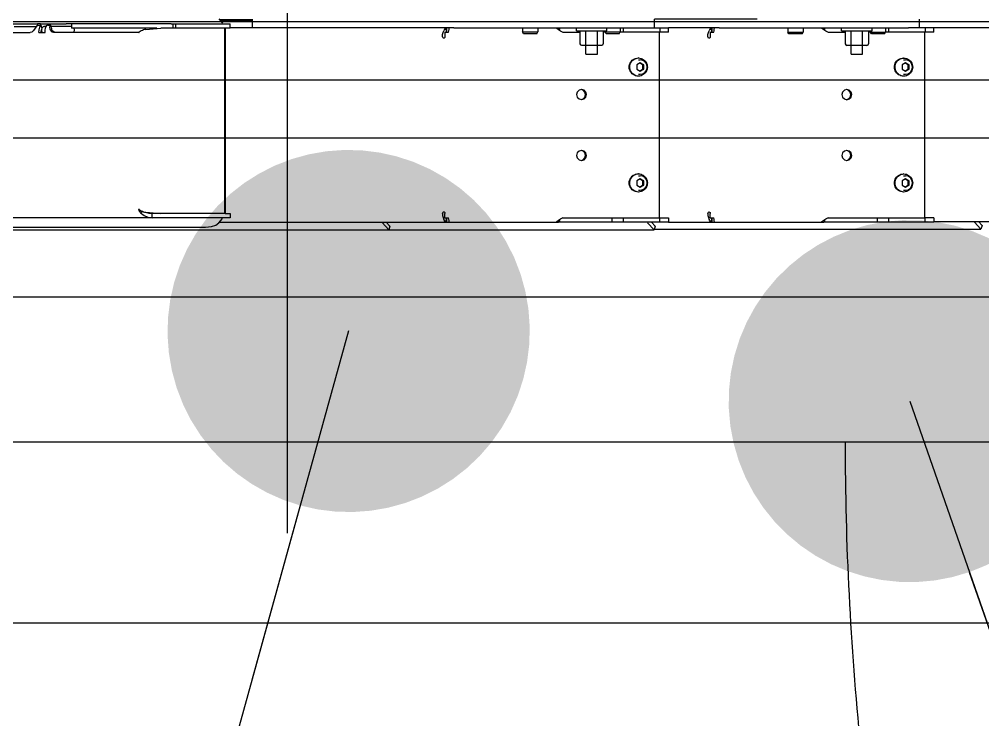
# Model space of a CAD drawing. Extents: x 1551 to 113148, y -1700 to 77018.
# Drawn here: x 13900 to 14565, y 21657 to 22140 of the extents above; entities that cross this region are included whole.
import ezdxf

# ---------------------------------------------------------------- set-up
doc = ezdxf.new("R2010")
doc.units = 0
doc.header["$LTSCALE"] = 500
doc.header["$MEASUREMENT"] = 0
doc.linetypes.add('CENTER', pattern=[3, 2.5, -0.25, 0, -0.25])
doc.linetypes.add('PHANTOM', pattern=[2.1, 1.25, -0.2, 0.125, -0.2, 0.125, -0.2])
doc.layers.get('0').update_dxf_attribs({"linetype": 'CONTINUOUS'})
doc.layers.add('M1CO1', color=1, linetype='CONTINUOUS')
doc.layers.add('SAFECO1', color=1, linetype='CONTINUOUS')
doc.styles.add('ROMANS', font='romans', dxfattribs={"height": 100})
doc.dimstyles.get("Standard").update_dxf_attribs({"dimtxt": 2, "dimasz": 2.5, "dimexe": 1, "dimexo": 1, "dimgap": 1, "dimtad": 1, "dimdsep": 46, "dimtxsty": 'ROMANS', "dimcen": 0, "dimclrd": 1, "dimclre": 1, "dimclrt": 2, "dimadec": 0, "dimazin": 0, "dimtfac": 1, "dimtmove": 2, "dimatfit": 3, "dimfxl": 1, "dimtvp": 100, "dimtolj": 1, "dimarcsym": 0})

# ---------------------------------------------------------------- blocks, each defined once
blk = doc.blocks.new('platform_top')
at = {"linetype": 'Continuous'}
for p, q in [((-10471.64, 3894.44), (-10470.85, 3897.04)), ((-10470.85, 3897.04), (-10466.3, 3892.08)), ((-10245.26, 3897.04), (-10470.85, 3897.04)), ((-10246.05, 3894.86), (-10245.26, 3897.46)), ((-10245.26, 3897.46), (-10240.71, 3892.5)), ((-10062.18, 3897.46), (-10245.26, 3897.46)), ((-10062.97, 3894.84), (-10062.18, 3897.44)), ((-10062.18, 3897.44), (-10057.63, 3892.48)), ((-8299.62, 3897.44), (-10062.18, 3897.44)), ((-10438.35, 3891.68), (-10642.3, 3891.68)), ((-10471.64, 3894.44), (-10469.11, 3891.68)), ((-10438.35, 3889.09), (-10438.35, 3892.09)), ((-10438.34, 3892.09), (-10362.5, 3892.09)), ((-10432.37, 3892.09), (-10432.37, 3889.09)), ((-10407.02, 3889.09), (-10407.02, 3892.09)), ((-10399.12, 3889.09), (-10399.12, 3892.09)), ((-10365.44, 3889.09), (-10364.09, 3889.96)), ((-10363.21, 3891.1), (-10362.5, 3892.09)), ((-10360.91, 3892.09), (-10362.5, 3892.09)), ((-10362.34, 3891.1), (-10360.91, 3892.09)), ((-10255.27, 3892.1), (-10360.91, 3892.09)), ((-10286.65, 3890.1), (-10286.42, 3889.1)), ((-10285.16, 3889.4), (-10285.16, 3892.1)), ((-10284.96, 3889.4), (-10284.55, 3891.8)), ((-10284.55, 3891.8), (-10284.06, 3891.42)), ((-10284.06, 3891.42), (-10283.61, 3890.88)), ((-10283.61, 3890.88), (-10283.21, 3890.21)), ((-10282.74, 3888.99), (-10283.21, 3890.21)), ((-10255.27, 3889.08), (-10255.27, 3892.08)), ((-10255.26, 3892.08), (-10179.42, 3892.08)), ((-10249.28, 3892.08), (-10249.28, 3889.08)), ((-10246.05, 3894.86), (-10243.5, 3892.08)), ((-10223.94, 3889.08), (-10223.94, 3892.08)), ((-10216.03, 3889.08), (-10216.03, 3892.08)), ((-10182.36, 3889.08), (-10181.01, 3889.94)), ((-10180.13, 3891.08), (-10179.42, 3892.08)), ((-10177.83, 3892.08), (-10179.42, 3892.08)), ((-10179.25, 3891.08), (-10177.83, 3892.08)), ((-9945.41, 3892.08), (-10177.83, 3892.08)), ((-10103.56, 3890.08), (-10103.34, 3889.08)), ((-10102.08, 3889.38), (-10102.08, 3892.08)), ((-10101.88, 3889.38), (-10101.46, 3891.79)), ((-10101.46, 3891.79), (-10100.98, 3891.4)), ((-10100.98, 3891.4), (-10100.52, 3890.86)), ((-10100.52, 3890.86), (-10100.13, 3890.19)), ((-10099.66, 3888.97), (-10100.13, 3890.19)), ((-10062.97, 3894.84), (-10060.44, 3892.08)), ((-9944.96, 3892.65), (-9947.35, 3889.58)), ((-8420.59, 3895.58), (-9935.66, 3895.58)), ((-10438.34, 3889.09), (-10431.89, 3889.09)), ((-10365.44, 3889.09), (-10431.89, 3889.09)), ((-10431.89, 3761.09), (-10431.89, 3889.09)), ((-10284.04, 3889.1), (-10286.42, 3889.1)), ((-10284.04, 3889.1), (-10284.04, 3886.1)), ((-10283.88, 3885.51), (-10284.04, 3886.1)), ((-10282.44, 3887.59), (-10282.74, 3888.99)), ((-10282.34, 3886.1), (-10282.44, 3887.59)), ((-10248.81, 3889.08), (-10255.26, 3889.08)), ((-10248.81, 3761.08), (-10248.81, 3889.08)), ((-10182.36, 3889.08), (-10248.81, 3889.08)), ((-10100.96, 3889.08), (-10103.34, 3889.08)), ((-10100.96, 3889.08), (-10100.96, 3886.08)), ((-10100.8, 3885.49), (-10100.96, 3886.08)), ((-10099.36, 3887.57), (-10099.66, 3888.97)), ((-10099.26, 3886.08), (-10099.36, 3887.57)), ((-9952.64, 3886.18), (-9952.64, 3889.18)), ((-9952.64, 3889.18), (-8365.33, 3889.18)), ((-9949.28, 3886.18), (-9952.64, 3886.18)), ((-9949.23, 3758.18), (-9949.23, 3886.18)), ((-9949.23, 3886.18), (-9948.86, 3886.18)), ((-9948.86, 3758.18), (-9948.86, 3886.18)), ((-9948.86, 3886.18), (-9904.93, 3886.18)), ((-9904.93, 3886.18), (-9898.91, 3886.18)), ((-9894.47, 3885.27), (-9904.93, 3886.18)), ((-9898.91, 3889.18), (-9898.91, 3886.18)), ((-9896.02, 3888.75), (-9898.91, 3889.18)), ((-9896.6, 3885.96), (-9898.91, 3886.18)), ((-9894.38, 3885.36), (-9896.6, 3885.96)), ((-9893.29, 3887.54), (-9896.02, 3888.75)), ((-9893.67, 3885.14), (-9894.47, 3885.27)), ((-9890.88, 3885.71), (-9893.29, 3887.54)), ((-9890.88, 3885.71), (-9892.16, 3884.58)), ((-9891.35, 3884.24), (-9892.16, 3884.57)), ((-9890.88, 3885.71), (-9890.42, 3884.9)), ((-9890.42, 3884.9), (-9890.03, 3884.05)), ((-9890.03, 3884.05), (-9889.71, 3883.18)), ((-10417.5, 3870.09), (-10418.74, 3870.09)), ((-10417.64, 3871.34), (-10417.28, 3871.34)), ((-10415.11, 3870.78), (-10414.34, 3870.35)), ((-10234.42, 3870.08), (-10235.66, 3870.08)), ((-10234.55, 3871.33), (-10234.19, 3871.33)), ((-10232.02, 3870.76), (-10231.26, 3870.33)), ((-10423.66, 3864.21), (-10423.73, 3865.09)), ((-10423.25, 3867.01), (-10423.62, 3865.09)), ((-10418.85, 3867.98), (-10421.29, 3866.54)), ((-10421.29, 3866.54), (-10421.29, 3863.65)), ((-10420.61, 3866.54), (-10421.29, 3866.54)), ((-10421.29, 3863.65), (-10418.85, 3862.21)), ((-10420.61, 3863.65), (-10421.29, 3863.65)), ((-10418.51, 3867.78), (-10420.61, 3866.54)), ((-10420.61, 3866.54), (-10420.61, 3863.65)), ((-10420.61, 3863.65), (-10418.51, 3862.41)), ((-10416.42, 3866.54), (-10418.85, 3867.98)), ((-10418.85, 3862.21), (-10416.42, 3863.65)), ((-10416.42, 3863.65), (-10416.42, 3866.54)), ((-10240.58, 3864.19), (-10240.64, 3865.08)), ((-10240.17, 3866.99), (-10240.54, 3865.08)), ((-10235.77, 3867.96), (-10238.21, 3866.52)), ((-10238.21, 3866.52), (-10238.21, 3863.63)), ((-10237.53, 3866.52), (-10238.21, 3866.52)), ((-10238.21, 3863.63), (-10235.77, 3862.19)), ((-10237.53, 3863.63), (-10238.21, 3863.63)), ((-10235.43, 3867.76), (-10237.53, 3866.52)), ((-10237.53, 3866.52), (-10237.53, 3863.63)), ((-10237.53, 3863.63), (-10235.43, 3862.39)), ((-10233.33, 3866.52), (-10235.77, 3867.96)), ((-10235.77, 3862.19), (-10233.33, 3863.63)), ((-10233.33, 3863.63), (-10233.33, 3866.52)), ((-10417.5, 3860.09), (-10418.74, 3860.09)), ((-10417.64, 3858.84), (-10417.28, 3858.84)), ((-10414.75, 3859.41), (-10415.56, 3859.1)), ((-10414.34, 3859.84), (-10415.11, 3859.41)), ((-10234.42, 3860.08), (-10235.66, 3860.08)), ((-10234.55, 3858.83), (-10234.19, 3858.83)), ((-10231.66, 3859.39), (-10232.48, 3859.08)), ((-10231.26, 3859.82), (-10232.02, 3859.39)), ((-10376.6, 3849.13), (-10378.3, 3849.6)), ((-10375.35, 3847.85), (-10376.6, 3849.13)), ((-10193.51, 3849.11), (-10195.22, 3849.58)), ((-10192.27, 3847.83), (-10193.51, 3849.11)), ((-10376.6, 3807.13), (-10378.3, 3807.6)), ((-10375.35, 3805.85), (-10376.6, 3807.13)), ((-10193.51, 3807.11), (-10195.22, 3807.58)), ((-10192.27, 3805.83), (-10193.51, 3807.11)), ((-10417.5, 3790.09), (-10418.74, 3790.09)), ((-10417.64, 3791.34), (-10417.28, 3791.34)), ((-10415.11, 3790.78), (-10414.34, 3790.35)), ((-10234.42, 3790.08), (-10235.66, 3790.08)), ((-10234.55, 3791.33), (-10234.19, 3791.33)), ((-10232.02, 3790.76), (-10231.26, 3790.33)), ((-10423.66, 3784.21), (-10423.73, 3785.09)), ((-10423.25, 3787.01), (-10423.62, 3785.09)), ((-10418.85, 3787.98), (-10421.29, 3786.54)), ((-10421.29, 3786.54), (-10421.29, 3783.65)), ((-10420.61, 3786.54), (-10421.29, 3786.54)), ((-10421.29, 3783.65), (-10418.85, 3782.21)), ((-10420.61, 3783.65), (-10421.29, 3783.65)), ((-10418.51, 3787.78), (-10420.61, 3786.54)), ((-10420.61, 3786.54), (-10420.61, 3783.65)), ((-10420.61, 3783.65), (-10418.51, 3782.41)), ((-10416.42, 3786.54), (-10418.85, 3787.98)), ((-10418.85, 3782.21), (-10416.42, 3783.65)), ((-10416.42, 3783.65), (-10416.42, 3786.54)), ((-10240.58, 3784.19), (-10240.64, 3785.08)), ((-10240.17, 3786.99), (-10240.54, 3785.08)), ((-10235.77, 3787.96), (-10238.21, 3786.52)), ((-10238.21, 3786.52), (-10238.21, 3783.63)), ((-10237.53, 3786.52), (-10238.21, 3786.52)), ((-10238.21, 3783.63), (-10235.77, 3782.19)), ((-10237.53, 3783.63), (-10238.21, 3783.63)), ((-10235.43, 3787.76), (-10237.53, 3786.52)), ((-10237.53, 3786.52), (-10237.53, 3783.63)), ((-10237.53, 3783.63), (-10235.43, 3782.39)), ((-10233.33, 3786.52), (-10235.77, 3787.96)), ((-10235.77, 3782.19), (-10233.33, 3783.63)), ((-10233.33, 3783.63), (-10233.33, 3786.52)), ((-10417.5, 3780.09), (-10418.74, 3780.09)), ((-10417.64, 3778.84), (-10417.28, 3778.84)), ((-10414.75, 3779.41), (-10415.56, 3779.1)), ((-10414.34, 3779.84), (-10415.11, 3779.41)), ((-10234.42, 3780.08), (-10235.66, 3780.08)), ((-10234.55, 3778.83), (-10234.19, 3778.83)), ((-10231.66, 3779.39), (-10232.48, 3779.08)), ((-10231.26, 3779.82), (-10232.02, 3779.39)), ((-10392.2, 3770.1), (-10378.27, 3770.1)), ((-10392.13, 3770.1), (-10392.04, 3770.1)), ((-10389.2, 3776.1), (-10389.2, 3760.1)), ((-10381.2, 3776.1), (-10389.2, 3776.1)), ((-10381.2, 3776.1), (-10381.2, 3760.1)), ((-10378.27, 3770.1), (-10378.35, 3770.1)), ((-10378.27, 3770.1), (-10378.2, 3770.1)), ((-10195.12, 3770.08), (-10209.12, 3770.08)), ((-10206.12, 3776.08), (-10206.12, 3760.08)), ((-10198.12, 3776.08), (-10206.12, 3776.08)), ((-10198.12, 3776.08), (-10198.12, 3760.08)), ((-10393.2, 3760.1), (-10393.2, 3769.1)), ((-10377.2, 3760.1), (-10377.2, 3769.1)), ((-10284.04, 3761.1), (-10284.04, 3764.1)), ((-10283.45, 3765.05), (-10283.19, 3765.09)), ((-10282.51, 3764.68), (-10282.34, 3764.1)), ((-10282.34, 3764.1), (-10282.44, 3762.6)), ((-10210.12, 3760.08), (-10210.12, 3769.08)), ((-10194.12, 3760.08), (-10194.12, 3769.08)), ((-10100.96, 3761.08), (-10100.96, 3764.08)), ((-10100.37, 3765.03), (-10100.11, 3765.07)), ((-10099.42, 3764.66), (-10099.26, 3764.08)), ((-10099.26, 3764.08), (-10099.36, 3762.58)), ((-10428.54, 3757.68), (-10625.68, 3757.68)), ((-10438.35, 3761.09), (-10438.35, 3758.09)), ((-10438.34, 3761.09), (-10431.89, 3761.09)), ((-10438.34, 3758.09), (-10420.94, 3758.09)), ((-10432.37, 3758.09), (-10432.37, 3761.09)), ((-10431.89, 3761.09), (-10405.02, 3761.09)), ((-10428.54, 3758.09), (-10428.54, 3752.09)), ((-10311.49, 3758.09), (-10420.94, 3758.09)), ((-10407.02, 3758.09), (-10407.02, 3761.09)), ((-10404.33, 3762.1), (-10405.02, 3760.9)), ((-10405.02, 3758.09), (-10405.02, 3760.9)), ((-10394.52, 3760.9), (-10405.02, 3760.9)), ((-10404.33, 3762.1), (-10395.21, 3762.1)), ((-10395.7, 3760.1), (-10395.7, 3758.09)), ((-10374.7, 3760.1), (-10395.7, 3760.1)), ((-10395.21, 3762.1), (-10394.52, 3760.9)), ((-10394.52, 3761.09), (-10393.2, 3761.09)), ((-10394.52, 3760.1), (-10394.52, 3760.9)), ((-10365.44, 3761.09), (-10377.2, 3761.09)), ((-10374.7, 3760.1), (-10374.7, 3758.09)), ((-10364.09, 3760.23), (-10365.44, 3761.09)), ((-10362.5, 3758.09), (-10363.21, 3759.1)), ((-10347.35, 3762.1), (-10348.04, 3760.9)), ((-10348.04, 3758.09), (-10348.04, 3760.9)), ((-10337.54, 3760.9), (-10348.04, 3760.9)), ((-10347.35, 3762.1), (-10338.24, 3762.1)), ((-10338.24, 3762.1), (-10337.54, 3760.9)), ((-10337.54, 3758.09), (-10337.54, 3760.9)), ((-10290.22, 3758.09), (-10311.49, 3758.09)), ((-10290.22, 3758.09), (-10255.26, 3758.09)), ((-10286.84, 3759.1), (-10287.01, 3758.09)), ((-10284.04, 3761.1), (-10286.42, 3761.1)), ((-10285.16, 3758.09), (-10285.16, 3760.79)), ((-10284.55, 3758.39), (-10284.96, 3760.79)), ((-10284.55, 3758.39), (-10284.06, 3758.77)), ((-10284.06, 3758.77), (-10283.61, 3759.31)), ((-10283.61, 3759.31), (-10283.21, 3759.98)), ((-10282.74, 3761.2), (-10283.21, 3759.98)), ((-10282.44, 3762.6), (-10282.74, 3761.2)), ((-10255.27, 3761.08), (-10255.27, 3758.08)), ((-10255.26, 3761.08), (-10248.81, 3761.08)), ((-10237.86, 3758.08), (-10255.26, 3758.08)), ((-10249.28, 3758.08), (-10249.28, 3761.08)), ((-10248.81, 3761.08), (-10221.94, 3761.08)), ((-10245.45, 3758.08), (-10245.45, 3752.08)), ((-10128.41, 3758.08), (-10237.86, 3758.08)), ((-10223.94, 3758.08), (-10223.94, 3761.08)), ((-10221.25, 3762.08), (-10221.94, 3760.88)), ((-10221.94, 3758.08), (-10221.94, 3760.88)), ((-10211.44, 3760.88), (-10221.94, 3760.88)), ((-10221.25, 3762.08), (-10212.13, 3762.08)), ((-10212.62, 3760.08), (-10212.62, 3758.08)), ((-10191.62, 3760.08), (-10212.62, 3760.08)), ((-10212.13, 3762.08), (-10211.44, 3760.88)), ((-10211.44, 3761.08), (-10210.12, 3761.08)), ((-10211.44, 3760.08), (-10211.44, 3760.88)), ((-10182.36, 3761.08), (-10194.12, 3761.08)), ((-10191.62, 3760.08), (-10191.62, 3758.08)), ((-10181.01, 3760.21), (-10182.36, 3761.08)), ((-10179.42, 3758.08), (-10180.13, 3759.08)), ((-10164.27, 3762.08), (-10164.96, 3760.88)), ((-10164.96, 3758.08), (-10164.96, 3760.88)), ((-10154.46, 3760.88), (-10164.96, 3760.88)), ((-10164.27, 3762.08), (-10155.16, 3762.08)), ((-10155.16, 3762.08), (-10154.46, 3760.88)), ((-10154.46, 3758.08), (-10154.46, 3760.88)), ((-10107.14, 3758.08), (-10128.41, 3758.08)), ((-10107.14, 3758.08), (-9968.08, 3758.08)), ((-10103.76, 3759.08), (-10103.93, 3758.08)), ((-10100.96, 3761.08), (-10103.34, 3761.08)), ((-10102.08, 3758.08), (-10102.08, 3760.77)), ((-10101.46, 3758.37), (-10101.88, 3760.77)), ((-10101.46, 3758.37), (-10100.98, 3758.75)), ((-10100.98, 3758.75), (-10100.52, 3759.29)), ((-10100.52, 3759.29), (-10100.13, 3759.97)), ((-10099.66, 3761.18), (-10100.13, 3759.97)), ((-10099.36, 3762.58), (-10099.66, 3761.18)), ((-9968.08, 3758.08), (-9968.08, 3752.08)), ((-9968.08, 3758.08), (-9952.64, 3758.08)), ((-9952.64, 3758.18), (-9952.64, 3755.18)), ((-9952.64, 3758.18), (-9949.28, 3758.18)), ((-9949.23, 3758.18), (-9948.86, 3758.18)), ((-9948.86, 3758.18), (-9904.93, 3758.18)), ((-9915.19, 3758.18), (-9915.19, 3755.18)), ((-9913.42, 3758.18), (-9913.42, 3755.18)), ((-9894.47, 3759.08), (-9904.93, 3758.18)), ((-9902.19, 3758.18), (-9843.5, 3758.18)), ((-9890.59, 3760.52), (-9889.91, 3761.01)), ((-9889.71, 3761.18), (-9889.91, 3761.18)), ((-9889.71, 3761.18), (-9830.91, 3761.18)), ((-9843.5, 3758.18), (-9843.31, 3758.18)), ((-9843.31, 3755.18), (-9843.31, 3758.18)), ((-9842.96, 3756.98), (-9829.13, 3756.98)), ((-9829.72, 3758.84), (-9829.74, 3758.73)), ((-9829.7, 3759.58), (-9829.72, 3758.84)), ((-9828.39, 3757.57), (-9828.84, 3756.32)), ((-9825.94, 3756.98), (-9824.68, 3756.98)), ((-9820.74, 3761.18), (-9824.98, 3761.18)), ((-9822.77, 3760.56), (-9823.02, 3761.04)), ((-9822.59, 3759.52), (-9822.89, 3758.88)), ((-9822.08, 3756.2), (-9822.8, 3758.34)), ((-9822.39, 3760.31), (-9822.59, 3759.52)), ((-9822.33, 3761.18), (-9822.39, 3760.31)), ((-9821.34, 3757.65), (-9822.04, 3756.33)), ((-9820.89, 3759.32), (-9821.34, 3757.65)), ((-9820.74, 3761.18), (-9820.89, 3759.32)), ((-9819.5, 3756.32), (-9818.6, 3757.57)), ((-9803.57, 3757.18), (-9818.89, 3757.18)), ((-9802.08, 3761.18), (-9814.8, 3761.18)), ((-10316.48, 3752.1), (-10245.45, 3752.1)), ((-9945.75, 3752.71), (-9968.08, 3752.71)), ((-9945.44, 3752.32), (-9968.08, 3752.32)), ((-9915.19, 3755.18), (-9952.64, 3755.18)), ((-9944.96, 3751.7), (-9947.35, 3754.77)), ((-9911.92, 3755.18), (-9915.19, 3755.18)), ((-9911.92, 3755.18), (-9843.5, 3755.18)), ((-9843.31, 3755.18), (-9843.5, 3755.18)), ((-9843.31, 3755.18), (-9841.81, 3755.18)), ((-9841.81, 3755.18), (-9841.25, 3755.18)), ((-9841.25, 3755.18), (-9839.56, 3755.18)), ((-9822.13, 3755.18), (-9839.56, 3755.18)), ((-9826.79, 3756.11), (-9828.67, 3756.11)), ((-9821.94, 3755.18), (-9822.13, 3755.18)), ((-9821.94, 3755.18), (-9821.94, 3756.2)), ((-9820, 3756.11), (-9821.88, 3756.11)), ((-9821.88, 3755.18), (-9820.44, 3755.18)), ((-9820.44, 3755.18), (-9819.88, 3755.18)), ((-9802.71, 3755.18), (-9819.88, 3755.18))]:
    blk.add_line(p, q, dxfattribs=at)
at = {"linetype": 'CENTER'}
blk.add_lwpolyline([(-9992.12, 1356.61), (-9992.12, 4178.53)], dxfattribs=at)
at = {"linetype": 'Continuous'}
for points in [[(-10364.09, 3889.96), (-10363.88, 3890.1), (-10362.34, 3891.1)], [(-10287.01, 3892.1), (-10286.84, 3891.1), (-10286.65, 3890.1)], [(-10284.56, 3891.81), (-10284.69, 3891.96), (-10284.89, 3892.06), (-10285.16, 3892.1)], [(-10181.01, 3889.94), (-10180.8, 3890.08), (-10179.25, 3891.08)], [(-10103.93, 3892.08), (-10103.76, 3891.08), (-10103.56, 3890.08)], [(-10101.48, 3891.79), (-10101.6, 3891.94), (-10101.81, 3892.04), (-10102.08, 3892.08)], [(-9935.66, 3895.58), (-9939.74, 3895.24), (-9942.91, 3894.24), (-9944.96, 3892.65)], [(-10283.19, 3885.1), (-10283.45, 3885.14), (-10283.88, 3885.51)], [(-10282.34, 3886.1), (-10282.51, 3885.51), (-10282.93, 3885.14), (-10283.19, 3885.1)], [(-10100.11, 3885.08), (-10100.37, 3885.13), (-10100.8, 3885.49)], [(-10099.26, 3886.08), (-10099.42, 3885.49), (-10099.85, 3885.13), (-10100.11, 3885.08)], [(-9892.16, 3884.57), (-9892.89, 3884.91), (-9893.67, 3885.14)], [(-9889.91, 3883.35), (-9890.59, 3883.83), (-9891.35, 3884.24)], [(-9889.91, 3883.35), (-9889.84, 3883.29), (-9889.77, 3883.23), (-9889.71, 3883.18)], [(-10423.73, 3865.09), (-10423.66, 3865.98), (-10423.48, 3866.86), (-10423.18, 3867.69), (-10422.76, 3868.47), (-10422.24, 3869.19), (-10421.62, 3869.82), (-10420.93, 3870.35), (-10420.17, 3870.78), (-10419.35, 3871.09), (-10418.5, 3871.28), (-10417.64, 3871.34)], [(-10418.74, 3870.09), (-10420.61, 3869.72), (-10422.19, 3868.63), (-10423.25, 3867.01)], [(-10417.64, 3871.34), (-10416.77, 3871.28), (-10415.92, 3871.09), (-10415.11, 3870.78)], [(-10417.28, 3871.34), (-10416.41, 3871.28), (-10415.56, 3871.09), (-10414.75, 3870.78)], [(-10414.75, 3870.78), (-10413.98, 3870.35), (-10413.29, 3869.82), (-10412.67, 3869.19), (-10412.15, 3868.47), (-10411.74, 3867.69), (-10411.43, 3866.86), (-10411.25, 3865.98), (-10411.19, 3865.09)], [(-10414.34, 3870.35), (-10413.65, 3869.82), (-10413.03, 3869.19), (-10412.51, 3868.47), (-10412.1, 3867.69), (-10411.79, 3866.86), (-10411.61, 3865.98), (-10411.55, 3865.09)], [(-10240.64, 3865.08), (-10240.58, 3865.97), (-10240.4, 3866.84), (-10240.09, 3867.67), (-10239.68, 3868.46), (-10239.16, 3869.17), (-10238.54, 3869.8), (-10237.85, 3870.33), (-10237.08, 3870.76), (-10236.27, 3871.07), (-10235.42, 3871.26), (-10234.55, 3871.33)], [(-10235.66, 3870.08), (-10237.52, 3869.7), (-10239.11, 3868.61), (-10240.17, 3866.99)], [(-10234.55, 3871.33), (-10233.69, 3871.26), (-10232.84, 3871.07), (-10232.02, 3870.76)], [(-10234.19, 3871.33), (-10233.33, 3871.26), (-10232.48, 3871.07), (-10231.66, 3870.76)], [(-10231.66, 3870.76), (-10230.9, 3870.33), (-10230.21, 3869.8), (-10229.59, 3869.17), (-10229.07, 3868.46), (-10228.66, 3867.67), (-10228.35, 3866.84), (-10228.17, 3865.97), (-10228.1, 3865.08)], [(-10231.26, 3870.33), (-10230.57, 3869.8), (-10229.95, 3869.17), (-10229.43, 3868.46), (-10229.02, 3867.67), (-10228.71, 3866.84), (-10228.53, 3865.97), (-10228.46, 3865.08)], [(-10417.64, 3858.84), (-10418.5, 3858.91), (-10419.35, 3859.1), (-10420.17, 3859.41), (-10420.93, 3859.84), (-10421.62, 3860.37), (-10422.24, 3861), (-10422.76, 3861.72), (-10423.18, 3862.5), (-10423.48, 3863.33), (-10423.66, 3864.21)], [(-10423.62, 3865.09), (-10423.25, 3863.18), (-10422.19, 3861.56), (-10420.61, 3860.47), (-10418.74, 3860.09)], [(-10411.19, 3865.09), (-10411.25, 3864.21), (-10411.43, 3863.33), (-10411.74, 3862.5), (-10412.15, 3861.72), (-10412.67, 3861), (-10413.29, 3860.37), (-10413.98, 3859.84), (-10414.75, 3859.41)], [(-10411.55, 3865.09), (-10411.61, 3864.21), (-10411.79, 3863.33), (-10412.1, 3862.5), (-10412.51, 3861.72), (-10413.03, 3861), (-10413.65, 3860.37), (-10414.34, 3859.84)], [(-10234.55, 3858.83), (-10235.42, 3858.89), (-10236.27, 3859.08), (-10237.08, 3859.39), (-10237.85, 3859.82), (-10238.54, 3860.35), (-10239.16, 3860.98), (-10239.68, 3861.7), (-10240.09, 3862.48), (-10240.4, 3863.32), (-10240.58, 3864.19)], [(-10240.54, 3865.08), (-10240.17, 3863.16), (-10239.11, 3861.54), (-10237.52, 3860.46), (-10235.66, 3860.08)], [(-10228.1, 3865.08), (-10228.17, 3864.19), (-10228.35, 3863.32), (-10228.66, 3862.48), (-10229.07, 3861.7), (-10229.59, 3860.98), (-10230.21, 3860.35), (-10230.9, 3859.82), (-10231.66, 3859.39)], [(-10228.46, 3865.08), (-10228.53, 3864.19), (-10228.71, 3863.32), (-10229.02, 3862.48), (-10229.43, 3861.7), (-10229.95, 3860.98), (-10230.57, 3860.35), (-10231.26, 3859.82)], [(-10415.11, 3859.41), (-10415.92, 3859.1), (-10416.77, 3858.91), (-10417.64, 3858.84)], [(-10415.56, 3859.1), (-10416.41, 3858.91), (-10417.28, 3858.84)], [(-10232.02, 3859.39), (-10232.84, 3859.08), (-10233.69, 3858.89), (-10234.55, 3858.83)], [(-10232.48, 3859.08), (-10233.33, 3858.89), (-10234.19, 3858.83)], [(-10381.26, 3847.85), (-10381.71, 3846.1), (-10381.26, 3844.35)], [(-10378.3, 3849.6), (-10380.01, 3849.13), (-10381.26, 3847.85)], [(-10381.26, 3844.35), (-10380.01, 3843.06), (-10378.3, 3842.6)], [(-10380.58, 3847.85), (-10381.04, 3846.1), (-10380.58, 3844.35)], [(-10377.96, 3849.5), (-10379.33, 3849.13), (-10380.58, 3847.85)], [(-10380.58, 3844.35), (-10379.33, 3843.06), (-10377.96, 3842.69)], [(-10378.3, 3842.6), (-10376.6, 3843.06), (-10375.35, 3844.35)], [(-10375.35, 3844.35), (-10374.89, 3846.1), (-10375.35, 3847.85)], [(-10198.17, 3847.83), (-10198.63, 3846.08), (-10198.17, 3844.33)], [(-10195.22, 3849.58), (-10196.93, 3849.11), (-10198.17, 3847.83)], [(-10198.17, 3844.33), (-10196.93, 3843.05), (-10195.22, 3842.58)], [(-10197.5, 3847.83), (-10197.96, 3846.08), (-10197.5, 3844.33)], [(-10194.88, 3849.48), (-10196.25, 3849.11), (-10197.5, 3847.83)], [(-10197.5, 3844.33), (-10196.25, 3843.05), (-10194.88, 3842.67)], [(-10195.22, 3842.58), (-10193.51, 3843.05), (-10192.27, 3844.33)], [(-10192.27, 3844.33), (-10191.81, 3846.08), (-10192.27, 3847.83)], [(-10381.26, 3805.85), (-10381.71, 3804.1), (-10381.26, 3802.35)], [(-10378.3, 3807.6), (-10380.01, 3807.13), (-10381.26, 3805.85)], [(-10380.58, 3805.85), (-10381.04, 3804.1), (-10380.58, 3802.35)], [(-10377.96, 3807.5), (-10379.33, 3807.13), (-10380.58, 3805.85)], [(-10375.35, 3802.35), (-10374.89, 3804.1), (-10375.35, 3805.85)], [(-10198.17, 3805.83), (-10198.63, 3804.08), (-10198.17, 3802.33)], [(-10195.22, 3807.58), (-10196.93, 3807.11), (-10198.17, 3805.83)], [(-10197.5, 3805.83), (-10197.96, 3804.08), (-10197.5, 3802.33)], [(-10194.88, 3807.48), (-10196.25, 3807.11), (-10197.5, 3805.83)], [(-10192.27, 3802.33), (-10191.81, 3804.08), (-10192.27, 3805.83)], [(-10381.26, 3802.35), (-10380.01, 3801.06), (-10378.3, 3800.6)], [(-10380.58, 3802.35), (-10379.33, 3801.06), (-10377.96, 3800.69)], [(-10378.3, 3800.6), (-10376.6, 3801.06), (-10375.35, 3802.35)], [(-10198.17, 3802.33), (-10196.93, 3801.05), (-10195.22, 3800.58)], [(-10197.5, 3802.33), (-10196.25, 3801.05), (-10194.88, 3800.67)], [(-10195.22, 3800.58), (-10193.51, 3801.05), (-10192.27, 3802.33)], [(-10423.73, 3785.09), (-10423.66, 3785.98), (-10423.48, 3786.86), (-10423.18, 3787.69), (-10422.76, 3788.47), (-10422.24, 3789.19), (-10421.62, 3789.82), (-10420.93, 3790.35), (-10420.17, 3790.78), (-10419.35, 3791.09), (-10418.5, 3791.28), (-10417.64, 3791.34)], [(-10418.74, 3790.09), (-10420.61, 3789.72), (-10422.19, 3788.63), (-10423.25, 3787.01)], [(-10417.64, 3791.34), (-10416.77, 3791.28), (-10415.92, 3791.09), (-10415.11, 3790.78)], [(-10417.28, 3791.34), (-10416.41, 3791.28), (-10415.56, 3791.09), (-10414.75, 3790.78)], [(-10414.75, 3790.78), (-10413.98, 3790.35), (-10413.29, 3789.82), (-10412.67, 3789.19), (-10412.15, 3788.47), (-10411.74, 3787.69), (-10411.43, 3786.86), (-10411.25, 3785.98), (-10411.19, 3785.09)], [(-10414.34, 3790.35), (-10413.65, 3789.82), (-10413.03, 3789.19), (-10412.51, 3788.47), (-10412.1, 3787.69), (-10411.79, 3786.86), (-10411.61, 3785.98), (-10411.55, 3785.09)], [(-10240.64, 3785.08), (-10240.58, 3785.97), (-10240.4, 3786.84), (-10240.09, 3787.67), (-10239.68, 3788.46), (-10239.16, 3789.17), (-10238.54, 3789.8), (-10237.85, 3790.33), (-10237.08, 3790.76), (-10236.27, 3791.07), (-10235.42, 3791.26), (-10234.55, 3791.33)], [(-10235.66, 3790.08), (-10237.52, 3789.7), (-10239.11, 3788.61), (-10240.17, 3786.99)], [(-10234.55, 3791.33), (-10233.69, 3791.26), (-10232.84, 3791.07), (-10232.02, 3790.76)], [(-10234.19, 3791.33), (-10233.33, 3791.26), (-10232.48, 3791.07), (-10231.66, 3790.76)], [(-10231.66, 3790.76), (-10230.9, 3790.33), (-10230.21, 3789.8), (-10229.59, 3789.17), (-10229.07, 3788.46), (-10228.66, 3787.67), (-10228.35, 3786.84), (-10228.17, 3785.97), (-10228.1, 3785.08)], [(-10231.26, 3790.33), (-10230.57, 3789.8), (-10229.95, 3789.17), (-10229.43, 3788.46), (-10229.02, 3787.67), (-10228.71, 3786.84), (-10228.53, 3785.97), (-10228.46, 3785.08)], [(-10417.64, 3778.84), (-10418.5, 3778.91), (-10419.35, 3779.1), (-10420.17, 3779.41), (-10420.93, 3779.84), (-10421.62, 3780.37), (-10422.24, 3781), (-10422.76, 3781.72), (-10423.18, 3782.5), (-10423.48, 3783.33), (-10423.66, 3784.21)], [(-10423.62, 3785.09), (-10423.25, 3783.18), (-10422.19, 3781.56), (-10420.61, 3780.47), (-10418.74, 3780.09)], [(-10411.19, 3785.09), (-10411.25, 3784.21), (-10411.43, 3783.33), (-10411.74, 3782.5), (-10412.15, 3781.72), (-10412.67, 3781), (-10413.29, 3780.37), (-10413.98, 3779.84), (-10414.75, 3779.41)], [(-10411.55, 3785.09), (-10411.61, 3784.21), (-10411.79, 3783.33), (-10412.1, 3782.5), (-10412.51, 3781.72), (-10413.03, 3781), (-10413.65, 3780.37), (-10414.34, 3779.84)], [(-10234.55, 3778.83), (-10235.42, 3778.89), (-10236.27, 3779.08), (-10237.08, 3779.39), (-10237.85, 3779.82), (-10238.54, 3780.35), (-10239.16, 3780.98), (-10239.68, 3781.7), (-10240.09, 3782.48), (-10240.4, 3783.32), (-10240.58, 3784.19)], [(-10240.54, 3785.08), (-10240.17, 3783.16), (-10239.11, 3781.54), (-10237.52, 3780.46), (-10235.66, 3780.08)], [(-10228.1, 3785.08), (-10228.17, 3784.19), (-10228.35, 3783.32), (-10228.66, 3782.48), (-10229.07, 3781.7), (-10229.59, 3780.98), (-10230.21, 3780.35), (-10230.9, 3779.82), (-10231.66, 3779.39)], [(-10228.46, 3785.08), (-10228.53, 3784.19), (-10228.71, 3783.32), (-10229.02, 3782.48), (-10229.43, 3781.7), (-10229.95, 3780.98), (-10230.57, 3780.35), (-10231.26, 3779.82)], [(-10415.11, 3779.41), (-10415.92, 3779.1), (-10416.77, 3778.91), (-10417.64, 3778.84)], [(-10415.56, 3779.1), (-10416.41, 3778.91), (-10417.28, 3778.84)], [(-10232.02, 3779.39), (-10232.84, 3779.08), (-10233.69, 3778.89), (-10234.55, 3778.83)], [(-10232.48, 3779.08), (-10233.33, 3778.89), (-10234.19, 3778.83)], [(-10284.04, 3764.1), (-10283.88, 3764.68), (-10283.45, 3765.05)], [(-10283.19, 3765.09), (-10282.93, 3765.05), (-10282.51, 3764.68)], [(-10100.96, 3764.08), (-10100.8, 3764.66), (-10100.37, 3765.03)], [(-10100.11, 3765.07), (-10099.85, 3765.03), (-10099.42, 3764.66)], [(-10360.91, 3758.09), (-10362.34, 3759.1), (-10363.88, 3760.1), (-10364.09, 3760.23)], [(-10286.42, 3761.1), (-10286.65, 3760.1), (-10286.84, 3759.1)], [(-10284.56, 3758.38), (-10284.68, 3758.23), (-10284.89, 3758.13)], [(-10177.83, 3758.08), (-10179.25, 3759.08), (-10180.8, 3760.08), (-10181.01, 3760.21)], [(-10103.34, 3761.08), (-10103.56, 3760.08), (-10103.76, 3759.08)], [(-10101.48, 3758.36), (-10101.6, 3758.21), (-10101.81, 3758.11)], [(-9894.47, 3759.08), (-9893.67, 3759.21), (-9892.89, 3759.44), (-9892.16, 3759.78)], [(-9892.16, 3759.78), (-9891.35, 3760.11), (-9890.59, 3760.52)], [(-9889.71, 3761.18), (-9889.77, 3761.12), (-9889.84, 3761.06), (-9889.91, 3761.01)], [(-9844.76, 3758.18), (-9844.87, 3758.39), (-9845.03, 3758.92), (-9845.08, 3759.48), (-9845.03, 3760.03)], [(-9845.03, 3760.03), (-9844.87, 3760.56), (-9844.62, 3761.04), (-9844.5, 3761.18)], [(-9832.5, 3761.18), (-9831.23, 3760.95), (-9830.24, 3760.37), (-9829.7, 3759.58)], [(-9830.91, 3761.18), (-9829.91, 3760.9), (-9829.03, 3760.11), (-9828.48, 3758.93), (-9828.39, 3757.57)], [(-9829.74, 3758.73), (-9829.51, 3758.09), (-9828.87, 3756.2)], [(-9824.98, 3761.18), (-9825.13, 3759.32), (-9825.58, 3757.65), (-9826.28, 3756.33)], [(-9824.68, 3756.98), (-9825.15, 3757.04), (-9825.6, 3757.22), (-9825.75, 3757.34)], [(-9824.68, 3756.98), (-9824.21, 3757.04), (-9823.76, 3757.22), (-9823.36, 3757.52), (-9823.02, 3757.92)], [(-9823.02, 3757.92), (-9822.77, 3758.39), (-9822.61, 3758.92), (-9822.56, 3759.48)], [(-9822.56, 3759.48), (-9822.61, 3760.03), (-9822.77, 3760.56)], [(-9818.6, 3757.57), (-9817.7, 3758.93), (-9816.78, 3760.11), (-9815.81, 3760.9), (-9814.8, 3761.18)], [(-9828.84, 3756.32), (-9828.87, 3756.21), (-9828.87, 3756.2)], [(-9828.87, 3756.2), (-9828.81, 3756.14), (-9828.67, 3756.11)], [(-9826.79, 3756.11), (-9826.6, 3756.14), (-9826.41, 3756.22), (-9826.28, 3756.33)], [(-9822.04, 3756.33), (-9822.08, 3756.22), (-9822.08, 3756.2)], [(-9822.08, 3756.2), (-9822.02, 3756.14), (-9821.88, 3756.11)], [(-9820, 3756.11), (-9819.82, 3756.13), (-9819.63, 3756.21), (-9819.5, 3756.32)]]:
    blk.add_lwpolyline(points, dxfattribs=at)
for centre, start, end in [((-10392.2, 3769.1), 90.00014, 180.00014), ((-10378.2, 3769.1), 0.00014, 90.00014), ((-10209.12, 3769.08), 90, 180), ((-10195.12, 3769.08), 0, 90)]:
    blk.add_arc(centre, 1, start, end, dxfattribs=at)
blk = doc.blocks.new('DOT')
at = {"layer": 'SAFECO1', "color": 0, "linetype": 'ByBlock'}
blk.add_line((-0.5, 0), (-1, 0), dxfattribs=at)
at = {"layer": 'SAFECO1', "color": 0, "linetype": 'ByBlock', "const_width": 0.5}
blk.add_lwpolyline([(-0.25, 0, 1), (0.25, 0, 1)], format="xyb", close=True, dxfattribs=at)

msp = doc.modelspace()

# ---------------------------------------------------------------- linework, layer by layer
at = {"linetype": 'CENTER'}
msp.add_line((13567.643, 22098.541), (15081.769, 22098.541), dxfattribs=at)
for p, q in [((11765.105, 21948.758), (23835.105, 21948.758)), ((7335.105, 21848.758), (25435.105, 21848.758)), ((7521.986, 21723.758), (25893.489, 21723.758))]:
    msp.add_line(p, q)
msp.add_lwpolyline([(13635.105, 22058.541), (15035.105, 22058.541), (15035.105, 22138.541), (13635.105, 22138.541)], close=True)
at = {"linetype": 'PHANTOM'}
msp.add_arc((16525.107, 21848.758), 2055.002, 180, 359.905487, dxfattribs=at)

# ---------------------------------------------------------------- block references
at = {"linetype": 'CENTER', "rotation": 180}
msp.add_blockref('platform_top', (4092.981, 25892.444), dxfattribs=at)

# ---------------------------------------------------------------- leaders
at = {"layer": 'M1CO1', "linetype": 'Continuous'}
for points in [[(14127.47, 21925.18), (13701.644, 20389.102)], [(14514.692, 21876.8), (15032.721, 20389.102)]]:
    msp.add_leader(points, dimstyle='Standard', override={"dimasz": 250, "dimgap": 100, "dimtad": 0, "dimldrblk": 'DOT'}, dxfattribs=at)

doc.saveas('drawing.dxf')
